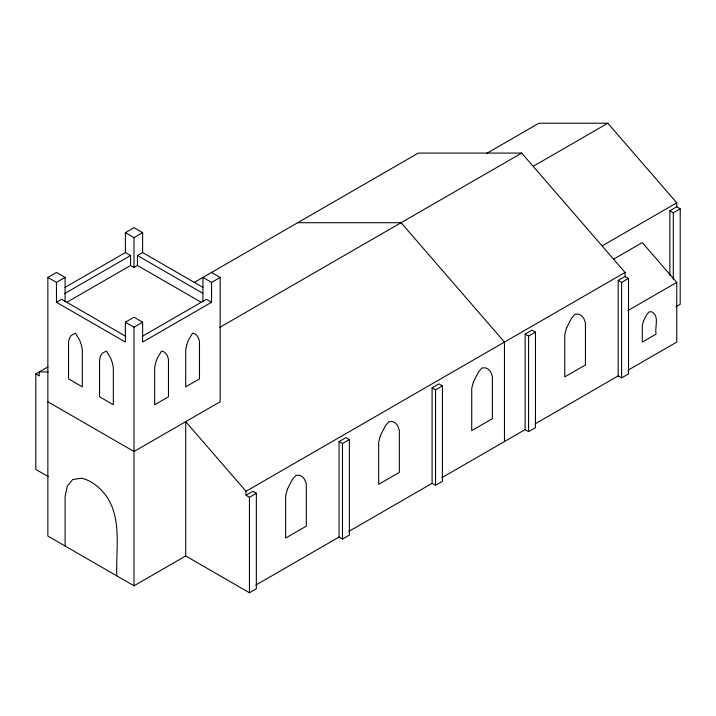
<?xml version="1.0" encoding="UTF-8"?>
<svg xmlns="http://www.w3.org/2000/svg" width="716" height="716" viewBox="0 0 716 716"><rect width="100%" height="100%" fill="white"/><g stroke="black" fill="none" stroke-linecap="round" stroke-linejoin="round"><path stroke-width="1.07" d="M185.704 555.956L185.704 421.661L246.009 491.301L246.009 495.275L252.9 491.301L256.346 493.288L256.346 588.785L249.454 592.767L185.704 555.956L134.008 585.804L47.865 536.06L47.865 277.423L56.474 272.447L65.093 277.423L65.093 301.74M65.093 287.367L125.398 252.551L125.398 232.655L134.008 227.679L142.627 232.655L142.627 252.551L202.932 287.367M47.865 277.423L56.474 282.399L65.093 277.423M125.398 232.655L134.008 237.631L142.627 232.655M64.521 293.667L130.563 255.54L130.563 265.484L66.427 302.51M56.474 282.399L56.474 302.295L61.648 299.306L125.774 336.332M201.59 302.51L137.454 265.484L137.454 255.54L142.627 252.551M130.563 265.484L134.008 267.471L137.454 265.484M48.357 476.668L35.8 469.419L35.8 373.913L47.954 366.896M56.474 302.295L125.398 342.078L125.398 322.182L134.008 317.215L142.627 322.182L142.627 342.078L211.542 302.295L211.542 282.399L202.932 277.423L202.932 301.74M194.126 282.507L418.305 153.081L521.687 153.081L625.068 272.447L625.068 276.43L618.177 280.412L618.177 375.909L534.924 423.97M125.398 322.182L134.008 327.158L142.627 322.182M211.542 282.399L220.161 277.423L220.161 401.765L134.008 451.51L47.865 401.765M142.242 336.332L206.378 299.306L211.542 302.295M486.647 153.412L538.915 123.233L607.83 123.233L676.754 202.816L676.754 206.799L669.863 210.773L669.863 275.177M219.57 327.507L521.687 153.081M533.304 166.264L607.83 123.233M602.219 245.848L676.754 202.816M669.863 210.773L673.308 212.768L680.2 208.786L680.2 304.282L675.895 306.77M613.576 259.183L642.297 242.608L676.754 282.399L676.754 342.087L627.932 370.27M246.009 491.301L625.068 272.447M339.044 537.054L339.044 441.557L345.935 437.583L349.381 439.57L349.381 535.067L342.49 539.05L339.044 537.054L255.8 585.115M432.088 483.345L432.088 387.839L438.98 383.865L442.425 385.852L442.425 481.349L435.534 485.332L432.088 483.345L348.844 531.406M525.132 429.627L525.132 334.121L532.024 330.148L535.47 332.135L535.47 427.631L528.578 431.614L525.132 429.627L441.87 477.697M246.009 495.275L249.454 497.262L256.346 493.288M339.044 441.557L342.49 443.553L349.381 439.57M432.088 387.839L435.534 389.835L442.425 385.852M525.132 334.121L528.578 336.117L535.47 332.135M618.177 280.412L621.622 282.399L628.514 278.417L628.514 373.913L621.622 377.896L618.177 375.909M627.932 310.583L676.754 282.399M297.695 222.712L401.076 222.712L504.458 342.087L504.458 441.557M48.178 371.926L39.246 371.926L39.246 375.909L35.8 373.913M676.754 206.799L680.2 208.786M625.068 276.43L628.514 278.417M211.542 272.447L220.161 277.423M137.454 255.54L202.547 293.121M125.398 252.551L130.563 255.54M673.308 212.768L673.308 279.392M621.622 282.399L621.622 377.896M528.578 336.117L528.578 431.614M435.534 389.835L435.534 485.332M342.49 443.553L342.49 539.05M249.454 497.262L249.454 592.767M134.008 237.631L134.008 267.471M134.008 327.158L134.008 585.804M116.78 575.852C115.67 546.917 123.608 512.056 100.464 489.225A42.888 24.756 60 0 0 81.409 478.225L72.665 479.541L67.322 486.075L65.093 496.269L65.093 546.013M155.551 363.272L154.683 367.747L154.683 404.755L168.475 396.798L168.475 359.79C167.947 355.95 165.817 351.619 161.574 351.037L157.269 358.295L155.551 363.272M186.563 345.363L185.704 349.838L185.704 386.846L199.487 378.889L199.487 341.881C198.959 338.041 196.828 333.71 192.595 333.128L188.281 340.386L186.563 345.363M69.398 338.4L68.539 341.881L68.539 378.889L82.322 386.846L82.322 349.838L81.463 345.363L79.736 340.386L75.431 333.128L71.126 335.419L69.398 338.4M100.41 356.308L99.551 359.79L99.551 396.798L113.334 404.755L113.334 367.747L112.475 363.272L110.747 358.295L106.442 351.037L102.137 353.319L100.41 356.308M287.358 489.305L285.63 495.875L285.63 538.056L306.314 526.117L306.314 483.935L304.586 479.362L302.349 476.677L299.592 475.281L295.976 475.379L292.352 479.46L287.358 489.305M380.402 435.588L378.675 442.157L378.675 484.338L399.349 472.399L399.349 430.218L397.631 425.644L395.393 422.959L392.637 421.563L389.012 421.661L385.396 425.743L380.402 435.588M473.437 381.879L471.719 388.439L471.719 430.62L492.393 418.681L492.393 376.5L490.675 371.926L488.428 369.241L485.672 367.845L482.056 367.943L478.44 372.025L473.437 381.879M566.481 328.161L564.763 334.721L564.763 376.902L585.437 364.963L585.437 322.782L583.71 318.208L581.473 315.523L578.716 314.127L575.1 314.235L571.475 318.307L566.481 328.161M643.442 321.126L642.297 325.503L642.297 342.087L656.08 334.13C654.54 327.293 659.875 315.631 651.596 311.773L649.188 311.845L646.772 314.566L643.442 321.126"/></g></svg>
